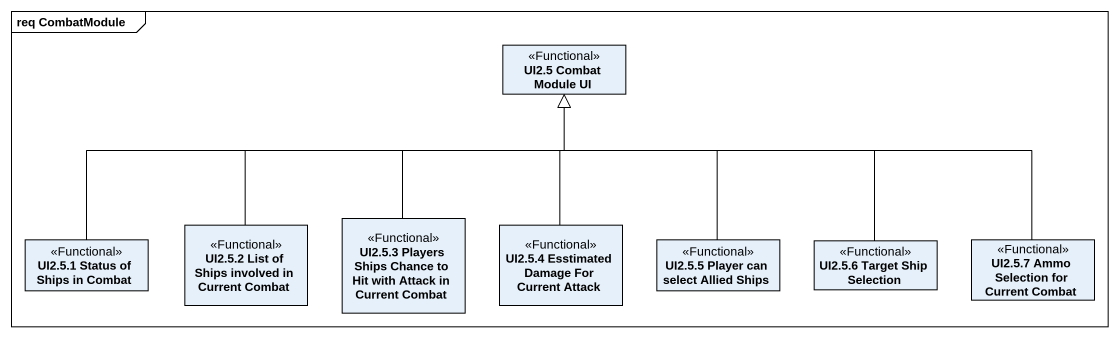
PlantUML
@startuml
mainframe req CombatModule
hide circle
hide empty members
class "UI2.5 Combat Module UI" as UI2_5_Combat_Module_UI <<Functional>>
class "UI2.5.3 Players Ships Chance to Hit with Attack in Current Combat" as UI2_5_3_Players_Ships <<Functional>>
class "UI2.5.1 Status of Ships in Combat" as UI2_5_1_Status_of_Ships_in <<Functional>>
class "UI2.5.2 List of Ships involved in Current Combat" as UI2_5_2_List_of_Ships <<Functional>>
class "UI2.5.4 Esstimated Damage For Current Attack" as UI2_5_4_Esstimated_Damage <<Functional>>
class "UI2.5.5 Player can select Allied Ships" as UI2_5_5_Player_can_select <<Functional>>
class "UI2.5.6 Target Ship Selection" as UI2_5_6_Target_Ship <<Functional>>
class "UI2.5.7 Ammo Selection for Current Combat" as UI2_5_7_Ammo_Selection_for <<Functional>>
UI2_5_3_Players_Ships -up-|> UI2_5_Combat_Module_UI
UI2_5_1_Status_of_Ships_in -right-|> UI2_5_Combat_Module_UI
UI2_5_2_List_of_Ships -up-|> UI2_5_Combat_Module_UI
UI2_5_4_Esstimated_Damage -up-|> UI2_5_Combat_Module_UI
UI2_5_5_Player_can_select -up-|> UI2_5_Combat_Module_UI
UI2_5_6_Target_Ship -up-|> UI2_5_Combat_Module_UI
UI2_5_7_Ammo_Selection_for -left-|> UI2_5_Combat_Module_UI
@enduml
